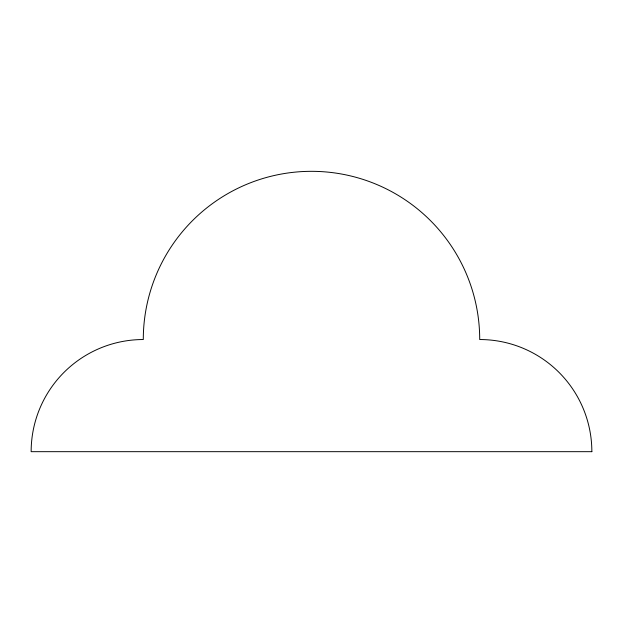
<?xml version="1.0" encoding="UTF-8"?>
<svg xmlns="http://www.w3.org/2000/svg" width="623" height="623" viewBox="0 0 623 623"><rect width="100%" height="100%" fill="white"/><g stroke="black" fill="none" stroke-linecap="round" stroke-linejoin="round"><path stroke-width="0.93" d="M591.85 451.675L31.15 451.675A112.14 112.14 0 0 1 143.29 339.535A168.21 168.21 0 0 1 311.5 171.325A168.21 168.21 0 0 1 479.71 339.535A112.14 112.14 0 0 1 591.85 451.675"/></g></svg>
